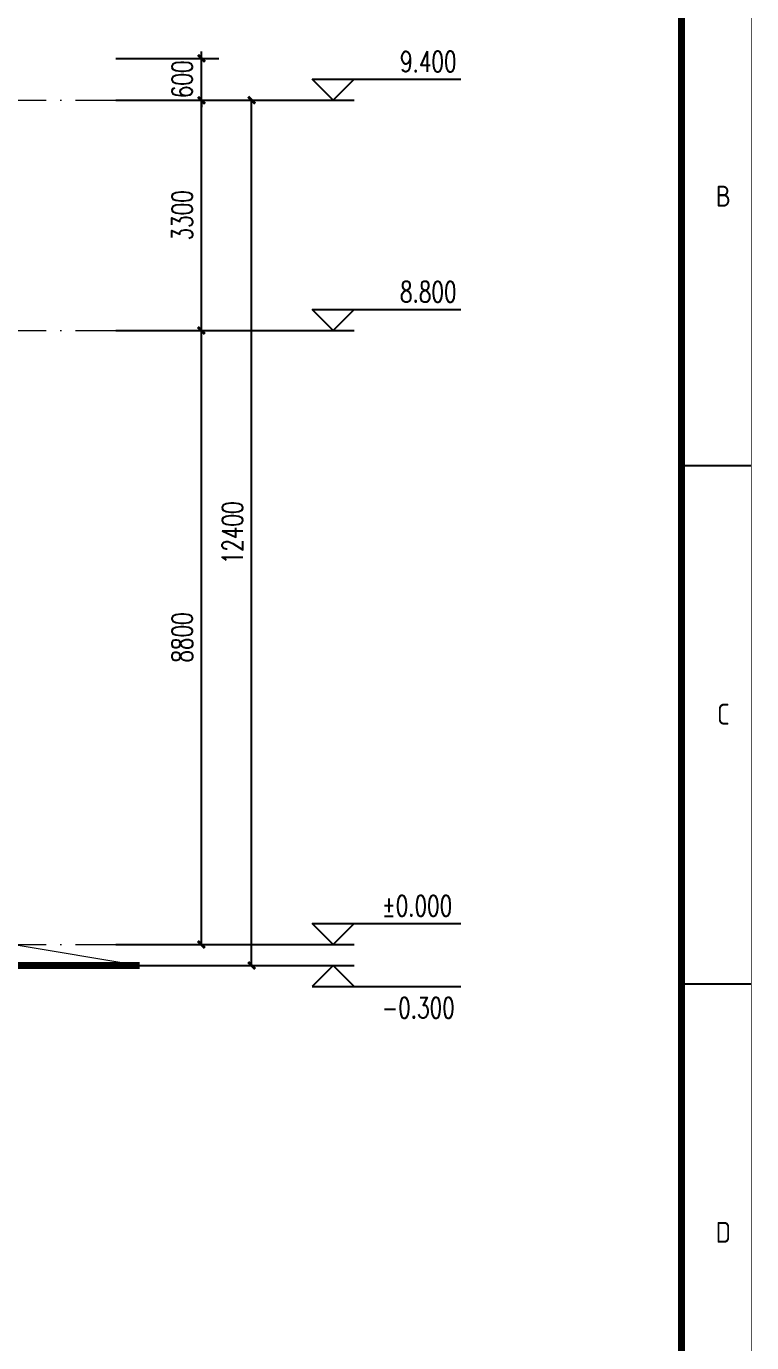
# Model space of a CAD drawing. Extents: x 238398 to 585159, y -66832 to 191977.
# Drawn here: x 522752 to 533139, y -5139 to 13726 of the extents above; entities that cross this region are included whole.
import ezdxf
from ezdxf.enums import TextEntityAlignment as Align

# ---------------------------------------------------------------- set-up
doc = ezdxf.new("R2010")
doc.units = 0
doc.header["$LTSCALE"] = 1000
doc.header["$MEASUREMENT"] = 0
doc.linetypes.add('DOTE', pattern=[2.42, 2, -0.2, 0.02, -0.2])
doc.layers.get('0').update_dxf_attribs({"color": 8})
doc.layers.get('Defpoints').update_dxf_attribs({"color": 8})
for name, color, linetype in [('AXIS', 8, 'Continuous'), ('DIM_ELEV', 8, 'Continuous'), ('PUB_DIM', 8, 'Continuous')]:
    doc.layers.add(name, color=color, linetype=linetype)
for name, color, linetype, lineweight in [('DOTE', 8, 'DOTE', 13), ('PUB_TEXT', 8, 'Continuous', 20), ('立面1线', 8, 'Continuous', 20)]:
    doc.layers.add(name, color=color, linetype=linetype, lineweight=lineweight)
doc.styles.add('_TCH_DIM', font='SIMPLEX', dxfattribs={"bigfont": 'GBCBIG'})
doc.styles.add('_TCH_DIM_T3', font='SIMPLEX', dxfattribs={"width": 0.705882, "bigfont": 'GBCBIG'})
doc.styles.get("Standard").update_dxf_attribs({"font": 'gbenor.shx', "bigfont": 'gbcbig.shx'})
doc.styles.add('TK', font='GEDITXT.SHX', dxfattribs={"width": 0.85, "height": 3.5, "bigfont": 'hztxt1.shx'})
doc.dimstyles.new('_TCH_ARCH&&100', dxfattribs={"dimtxt": 297.5, "dimasz": 100, "dimexe": 250, "dimexo": 300, "dimgap": 126.25, "dimtad": 1, "dimdec": 0, "dimzin": 0, "dimdsep": 46, "dimtxsty": '_TCH_DIM_T3', "dimblk": 'ARCHTICK', "dimcen": 0.09, "dimazin": 2, "dimtfac": 1, "dimtdec": 0, "dimtix": 1, "dimtmove": 2, "dimatfit": 3, "dimfxl": 0, "dimtolj": 1, "dimtzin": 0, "dimarcsym": 0})

# ---------------------------------------------------------------- blocks, each defined once
blk = doc.blocks.new('GEDI_WK_A1')
at = {"color": 3}
for p, q in [((831, 445.5), (841, 445.5)), ((831, 371.25), (841, 371.25))]:
    blk.add_line(p, q, dxfattribs=at)
for points, const_width in [([(0, 0), (841, 0), (841, 594), (0, 594)], 0.1), ([(25, 10), (831, 10), (831, 584), (25, 584)], 1)]:
    blk.add_lwpolyline(points, close=True, dxfattribs=dict(at, const_width=const_width))
for s, p in [('B', (837, 482.62)), ('C', (837, 408.38)), ('D', (837, 334.12))]:
    blk.add_text(s, height=3, dxfattribs=at).set_placement(p, align=Align.CENTER)
blk = doc.blocks.new('CEEC_TK_A1')
blk.add_blockref('GEDI_WK_A1', (0, 0))
at = {"style": 'TK', "width": 0.85}
for tag, height, p in [('PROJECTNAME', 4.75, (776, 44)), ('PHASE', 4, (818, 44)), ('DRAWINGNAME', 4.75, (786, 31))]:
    blk.add_attdef(tag, text='', height=height, dxfattribs=at).set_placement(p, align=Align.MIDDLE_CENTER)
for tag, p, height in [('APPROVE', (663, 32.75), 3.5), ('DESIGN', (708, 32.75), 3.5), ('REVIEW1', (663, 25.75), 3.5), ('DRAW', (708, 25.75), 3.5), ('REVIEW2', (663, 18.75), 3.5), ('PROPORTION', (708, 18.75), 3.5), ('DRAWINGNUMBER', (758, 18.5), 4), ('CHECK', (663, 11.75), 3.5), ('DATE', (708, 11.75), 3.5), ('VERSION', (824, 11.75), 3.5)]:
    blk.add_attdef(tag, p, '', height=height, dxfattribs=at)
blk = doc.blocks.new('_ArchTick')
at = {"color": 0, "linetype": 'ByBlock', "const_width": 0.4}
blk.add_lwpolyline([(-0.5, -0.5), (0.5, 0.5)], dxfattribs=at)
blk = doc.blocks.new('*D203')
at = {"layer": 'Defpoints', "color": 0}
for p in [(523732, 9367), (525260, 9367), (523732, 567)]:
    blk.add_point(p, dxfattribs=at)
at = {"layer": 'PUB_DIM', "color": 0, "lineweight": -2}
for p, q in [((524032, 9367), (525510, 9367)), ((525260, 567), (525260, 9367)), ((524032, 567), (525510, 567))]:
    blk.add_line(p, q, dxfattribs=at)
at = {"layer": 'PUB_DIM', "color": 0, "lineweight": -2, "xscale": 100, "yscale": 100, "zscale": 100}
for p, rotation in [((525260, 9367), 90), ((525260, 567), 270)]:
    blk.add_blockref('_ArchTick', p, dxfattribs=dict(at, rotation=rotation))
at = {"layer": 'PUB_DIM', "color": 0, "insert": (524985, 4967), "char_height": 297.5, "attachment_point": 5, "rotation": 90, "style": '_TCH_DIM_T3'}
blk.add_mtext('\\A1;8800', dxfattribs=at)
blk = doc.blocks.new('*D204')
at = {"layer": 'Defpoints', "color": 0}
for p in [(523732, 12667), (525260, 12667), (523732, 9367)]:
    blk.add_point(p, dxfattribs=at)
at = {"layer": 'PUB_DIM', "color": 0, "lineweight": -2}
for p, q in [((524032, 12667), (525510, 12667)), ((525260, 9367), (525260, 12667)), ((524032, 9367), (525510, 9367))]:
    blk.add_line(p, q, dxfattribs=at)
at = {"layer": 'PUB_DIM', "color": 0, "lineweight": -2, "xscale": 100, "yscale": 100, "zscale": 100}
for p, rotation in [((525260, 12667), 90), ((525260, 9367), 270)]:
    blk.add_blockref('_ArchTick', p, dxfattribs=dict(at, rotation=rotation))
at = {"layer": 'PUB_DIM', "color": 0, "insert": (524985, 11017), "char_height": 297.5, "attachment_point": 5, "rotation": 90, "style": '_TCH_DIM_T3'}
blk.add_mtext('\\A1;3300', dxfattribs=at)
blk = doc.blocks.new('*D205')
at = {"layer": 'Defpoints', "color": 0}
for p in [(523732, 13267), (525260, 13267), (523732, 12667)]:
    blk.add_point(p, dxfattribs=at)
at = {"layer": 'PUB_DIM', "color": 0, "lineweight": -2}
for p, q in [((524032, 13267), (525510, 13267)), ((525260, 13267), (525260, 13367)), ((525260, 12667), (525260, 13267)), ((524032, 12667), (525510, 12667)), ((525260, 12667), (525260, 12567))]:
    blk.add_line(p, q, dxfattribs=at)
at = {"layer": 'PUB_DIM', "color": 0, "lineweight": -2, "xscale": 100, "yscale": 100, "zscale": 100}
for p, rotation in [((525260, 13267), 270), ((525260, 12667), 90)]:
    blk.add_blockref('_ArchTick', p, dxfattribs=dict(at, rotation=rotation))
at = {"layer": 'PUB_DIM', "color": 0, "insert": (524985, 12967), "char_height": 297.5, "attachment_point": 5, "rotation": 90, "style": '_TCH_DIM_T3'}
blk.add_mtext('\\A1;600', dxfattribs=at)
blk = doc.blocks.new('*D206')
at = {"layer": 'AXIS', "color": 0, "lineweight": -2}
for p, q in [((524332, 12667), (526229, 12667)), ((525979, 267), (525979, 12667)), ((524332, 267), (526229, 267))]:
    blk.add_line(p, q, dxfattribs=at)
at = {"layer": 'Defpoints', "color": 0}
for p in [(524032, 12667), (525979, 12667), (524032, 267)]:
    blk.add_point(p, dxfattribs=at)
at = {"layer": 'AXIS', "color": 0, "lineweight": -2, "xscale": 100, "yscale": 100, "zscale": 100}
for p, rotation in [((525979, 12667), 90), ((525979, 267), 270)]:
    blk.add_blockref('_ArchTick', p, dxfattribs=dict(at, rotation=rotation))
at = {"layer": 'AXIS', "color": 0, "insert": (525704, 6467), "char_height": 297.5, "attachment_point": 5, "rotation": 90, "style": '_TCH_DIM_T3'}
blk.add_mtext('\\A1;12400', dxfattribs=at)

msp = doc.modelspace()

# ---------------------------------------------------------------- linework, layer by layer
at = {"layer": 'DIM_ELEV'}
for p, q in [((527144.8, 12666.8), (526844.8, 12966.8)), ((526844.8, 12966.8), (528973.1, 12966.8)), ((527144.8, 12666.8), (527444.8, 12966.8)), ((525260, 12666.8), (527444.8, 12666.8)), ((527144.8, 9366.8), (526844.8, 9666.8)), ((526844.8, 9666.8), (528973.1, 9666.8)), ((527144.8, 9366.8), (527444.8, 9666.8)), ((525260, 9366.8), (527444.8, 9366.8)), ((527144.8, 566.8), (526844.8, 866.8)), ((526844.8, 866.8), (528973.1, 866.8)), ((527144.8, 566.8), (527444.8, 866.8)), ((525260, 566.8), (527444.8, 566.8)), ((525260, 266.8), (527444.8, 266.8)), ((527144.8, 266.8), (526844.8, -33.2)), ((527144.8, 266.8), (527444.8, -33.2)), ((526844.8, -33.2), (528973.1, -33.2))]:
    msp.add_line(p, q, dxfattribs=at)
at = {"layer": 'DOTE'}
for p, q in [((496837.7, 12666.8), (524031.8, 12666.8)), ((496837.7, 9366.8), (524031.8, 9366.8)), ((496837.7, 566.8), (524031.8, 566.8))]:
    msp.add_line(p, q, dxfattribs=at)
at = {"layer": '立面1线'}
msp.add_lwpolyline([(522576.4, 566.8), (524376.4, 266.8)], dxfattribs=at)
at = {"layer": '立面1线', "const_width": 100}
msp.add_lwpolyline([(497076.4, 266.8), (524376.4, 266.8)], dxfattribs=at)

# ---------------------------------------------------------------- block references
at = {"xscale": 100, "yscale": 100, "zscale": 100}
msp.add_blockref('CEEC_TK_A1', (449034.5, -37119.8), dxfattribs=at)

# ---------------------------------------------------------------- texts
at = {"layer": 'PUB_TEXT', "style": '_TCH_DIM', "width": 0.705882}
for s, p in [('9.400', (528103.1, 13071.8)), ('8.800', (528103.1, 9771.8)), ('%%P0.000', (527843.1, 971.8)), ('-0.300', (527843.1, -488.2))]:
    msp.add_text(s, height=297.5, dxfattribs=at).set_placement(p)

# ---------------------------------------------------------------- dimensions: what is measured, and where the dimension line sits
at = {"layer": 'AXIS'}
dim = msp.add_aligned_dim(p1=(524031.8, 266.8), p2=(524031.8, 12666.8), distance=-1947.4, dimstyle='_TCH_ARCH&&100', dxfattribs=at)
dim.commit()
dim.dimension.update_dxf_attribs({"geometry": '*D206', "text_midpoint": (525704.1, 6466.8)})
at = {"layer": 'PUB_DIM'}
for p1, p2, picture, middle in [((523731.8, 12666.8), (523731.8, 13266.8), '*D205', (524985, 12966.8)), ((523731.8, 9366.8), (523731.8, 12666.8), '*D204', (524985, 11016.8)), ((523731.8, 566.8), (523731.8, 9366.8), '*D203', (524985, 4966.8))]:
    dim = msp.add_aligned_dim(p1=p1, p2=p2, distance=-1528.2, dimstyle='_TCH_ARCH&&100', dxfattribs=at)
    dim.commit()
    dim.dimension.update_dxf_attribs({"geometry": picture, "text_midpoint": middle})

doc.saveas('drawing.dxf')
